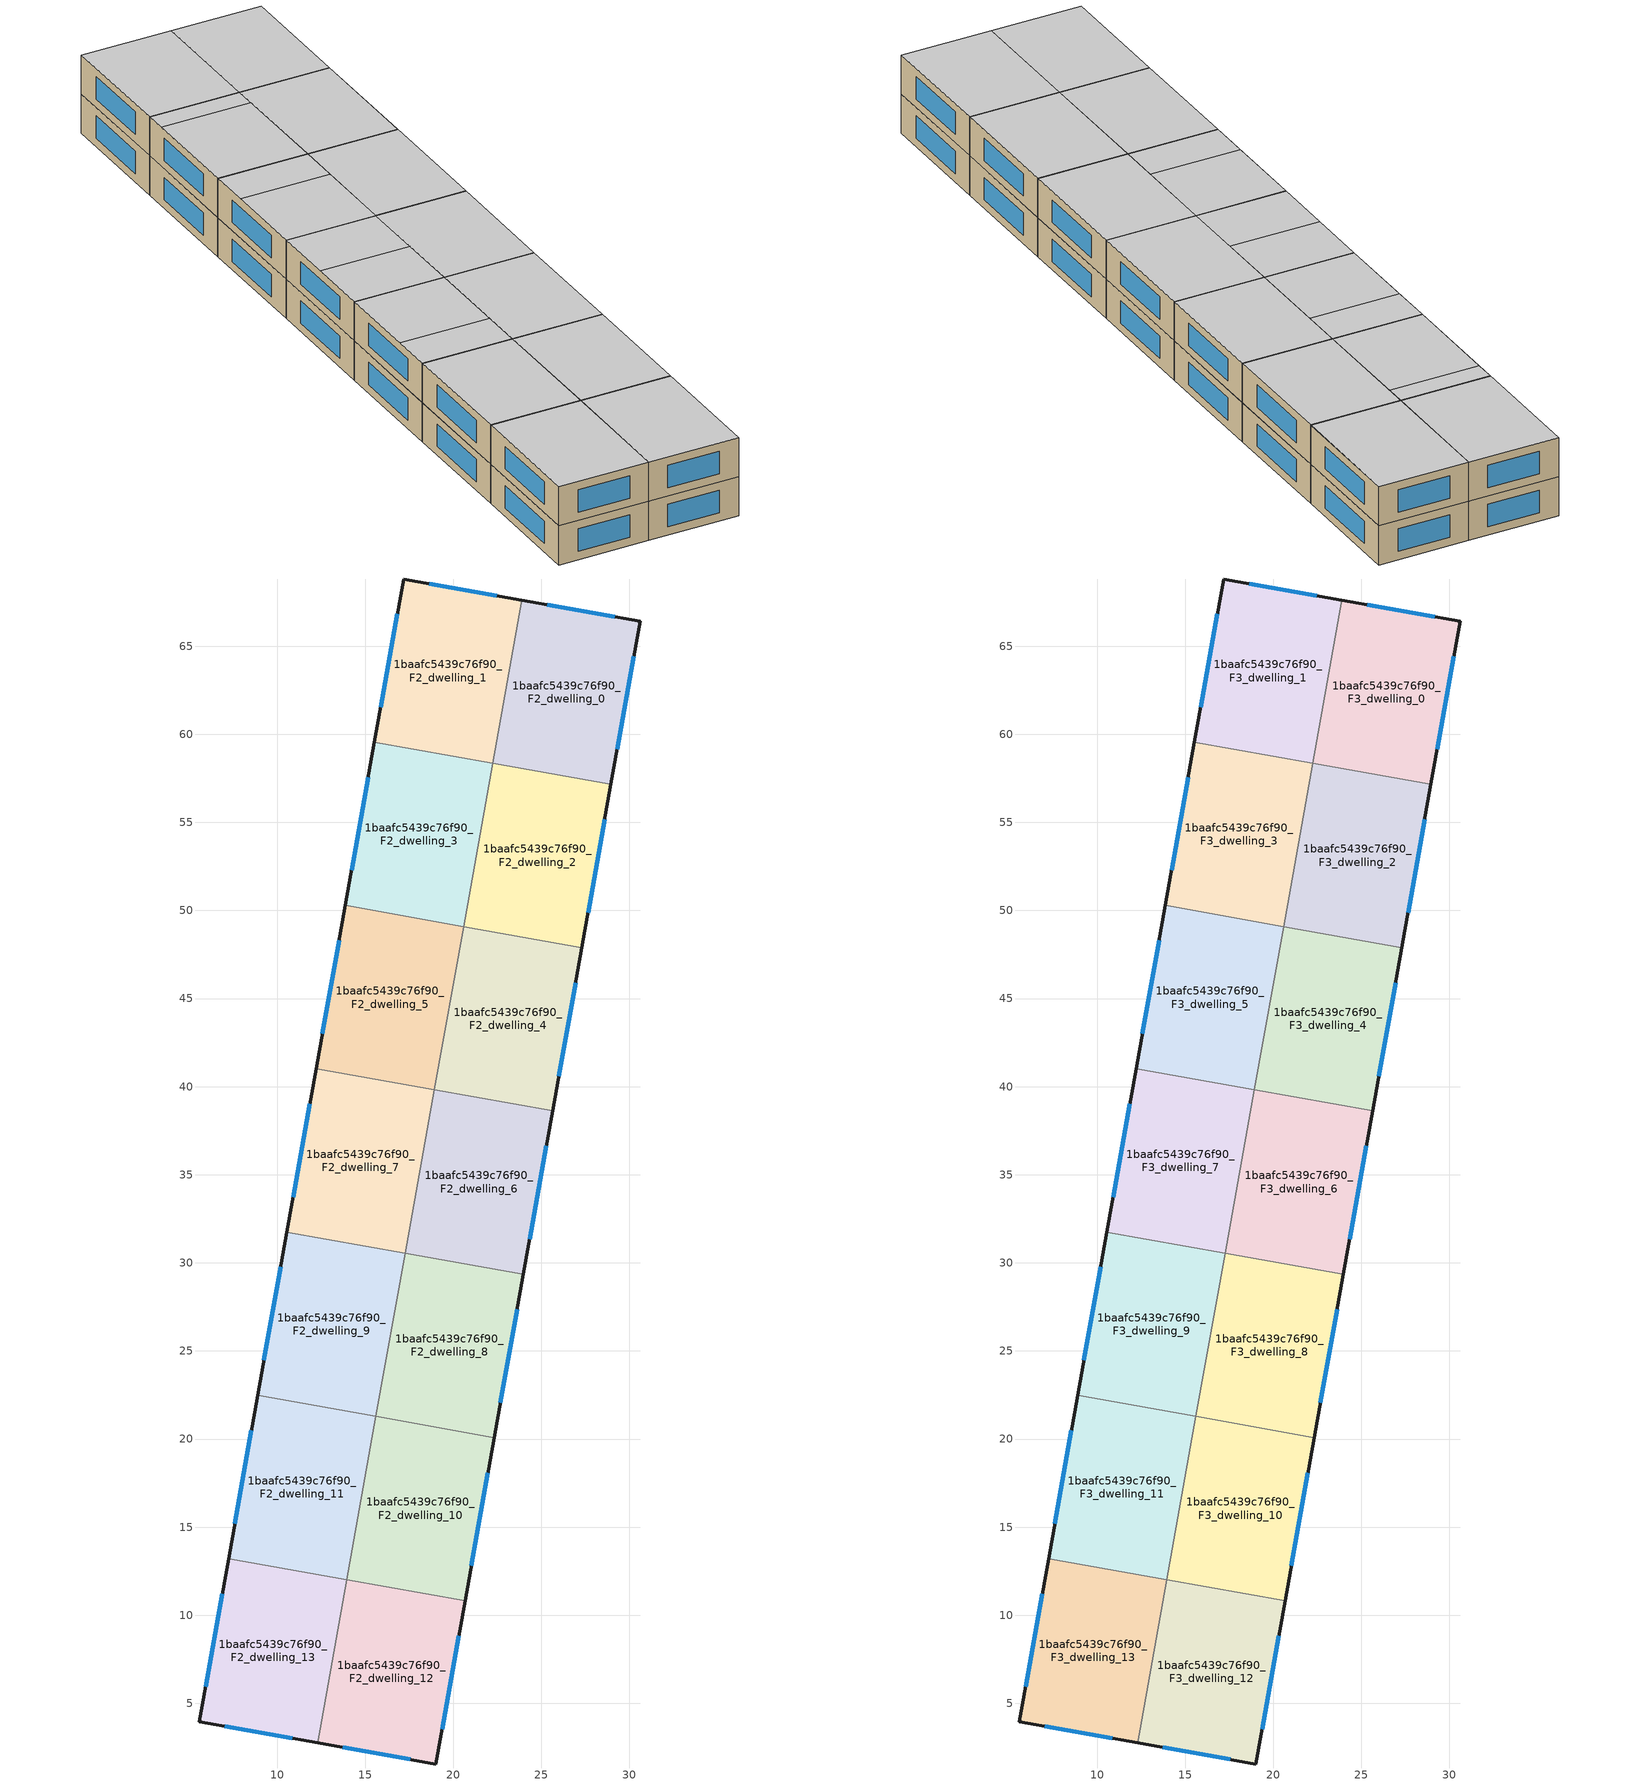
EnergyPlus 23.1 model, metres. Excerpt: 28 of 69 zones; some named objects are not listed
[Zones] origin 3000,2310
1baafc5439c76f90_F2_dwelling_0
 floor to 1baafc5439c76f90_F1_dwelling_0 (EU_floor_Construction): 30.61,66.43 28.95,57.15 22.24,58.35 23.9,67.62 z6
 wall outside (EU_wall_Construction): 28.95,57.15 30.61,66.43 23.9,67.62 z6:9
 wall to 1baafc5439c76f90_F2_dwelling_1 (EU_wall_Construction): 23.9,67.62 22.24,58.35 z6:9
 wall to 1baafc5439c76f90_F2_dwelling_2 (EU_wall_Construction): 22.24,58.35 28.95,57.15 z6:9
 window (EU_Window_Construction): 29.17,66.68 25.34,67.36 / 29.31,59.14 30.25,64.44 z6.64:8.36
1baafc5439c76f90_F2_dwelling_1
 floor to 1baafc5439c76f90_F1_dwelling_1 (EU_floor_Construction): 23.9,67.62 22.24,58.35 15.53,59.55 17.19,68.81 z6
 wall outside (EU_wall_Construction): 23.9,67.62 17.19,68.81 15.53,59.55 z6:9
 wall to 1baafc5439c76f90_F2_dwelling_3 (EU_wall_Construction): 15.53,59.55 22.24,58.35 z6:9
 window (EU_Window_Construction): 22.46,67.87 18.62,68.56 / 16.83,66.83 15.88,61.54 z6.64:8.36
1baafc5439c76f90_F2_dwelling_10
 floor to 1baafc5439c76f90_F1_dwelling_10 (EU_floor_Construction): 22.32,20.09 20.67,10.82 13.96,12.02 15.61,21.29 z6
 wall outside (EU_wall_Construction): 20.67,10.82 22.32,20.09 z6:9
 wall to 1baafc5439c76f90_F2_dwelling_11 (EU_wall_Construction): 15.61,21.29 13.96,12.02 z6:9
 wall to 1baafc5439c76f90_F2_dwelling_8 (EU_wall_Construction): 22.32,20.09 15.61,21.29 z6:9
 wall to 1baafc5439c76f90_F2_dwelling_12 (EU_wall_Construction): 13.96,12.02 20.67,10.82 z6:9
 window (EU_Window_Construction): 21.02,12.8 21.97,18.1 z6.64:8.36
1baafc5439c76f90_F2_dwelling_11
 floor to 1baafc5439c76f90_F1_dwelling_11 (EU_floor_Construction): 15.61,21.29 13.96,12.02 7.25,13.22 8.9,22.49 z6
 wall outside (EU_wall_Construction): 8.9,22.49 7.25,13.22 z6:9
 wall to 1baafc5439c76f90_F2_dwelling_9 (EU_wall_Construction): 15.61,21.29 8.9,22.49 z6:9
 wall to 1baafc5439c76f90_F2_dwelling_13 (EU_wall_Construction): 7.25,13.22 13.95,12.02 z6:9
 window (EU_Window_Construction): 8.55,20.5 7.6,15.2 z6.64:8.36
1baafc5439c76f90_F2_dwelling_12
 floor to 1baafc5439c76f90_F1_dwelling_12 (EU_floor_Construction): 20.67,10.82 19.01,1.56 12.3,2.75 13.95,12.02 z6
 wall outside (EU_wall_Construction): 12.3,2.75 19.01,1.56 20.67,10.82 z6:9
 wall to 1baafc5439c76f90_F2_dwelling_13 (EU_wall_Construction): 13.95,12.02 12.3,2.75 z6:9
 window (EU_Window_Construction): 13.73,2.5 17.57,1.82 / 19.36,3.54 20.31,8.84 z6.64:8.36
1baafc5439c76f90_F2_dwelling_13
 floor to 1baafc5439c76f90_F1_dwelling_13 (EU_floor_Construction): 13.95,12.02 12.3,2.75 5.59,3.95 7.25,13.22 z6
 wall outside (EU_wall_Construction): 7.25,13.22 5.59,3.95 12.3,2.75 z6:9
 window (EU_Window_Construction): 7.02,3.69 10.86,3.01 / 6.89,11.23 5.94,5.93 z6.64:8.36
1baafc5439c76f90_F2_dwelling_2
 floor to 1baafc5439c76f90_F1_dwelling_2 (EU_floor_Construction): 28.95,57.15 27.29,47.89 20.58,49.09 22.24,58.35 z6
 wall outside (EU_wall_Construction): 27.29,47.89 28.95,57.15 z6:9
 wall to 1baafc5439c76f90_F2_dwelling_4 (EU_wall_Construction): 20.58,49.09 27.29,47.89 z6:9
 wall to 1baafc5439c76f90_F2_dwelling_3 (EU_wall_Construction): 22.24,58.35 20.58,49.09 z6:9
 window (EU_Window_Construction): 27.65,49.87 28.6,55.17 z6.64:8.36
1baafc5439c76f90_F2_dwelling_3
 floor to 1baafc5439c76f90_F1_dwelling_3 (EU_floor_Construction): 22.24,58.35 20.58,49.09 13.87,50.29 15.53,59.55 z6
 wall outside (EU_wall_Construction): 15.53,59.55 13.87,50.29 z6:9
 wall to 1baafc5439c76f90_F2_dwelling_5 (EU_wall_Construction): 13.87,50.29 20.58,49.09 z6:9
 window (EU_Window_Construction): 15.18,57.57 14.23,52.27 z6.64:8.36
1baafc5439c76f90_F2_dwelling_4
 floor to 1baafc5439c76f90_F1_dwelling_4 (EU_floor_Construction): 27.29,47.89 25.64,38.62 18.93,39.82 20.58,49.09 z6
 wall outside (EU_wall_Construction): 25.64,38.62 27.29,47.89 z6:9
 wall to 1baafc5439c76f90_F2_dwelling_6 (EU_wall_Construction): 18.93,39.82 25.64,38.62 z6:9
 wall to 1baafc5439c76f90_F2_dwelling_5 (EU_wall_Construction): 20.58,49.09 18.93,39.82 z6:9
 window (EU_Window_Construction): 25.99,40.6 26.94,45.9 z6.64:8.36
1baafc5439c76f90_F2_dwelling_5
 floor to 1baafc5439c76f90_F1_dwelling_5 (EU_floor_Construction): 20.58,49.09 18.93,39.82 12.22,41.02 13.87,50.29 z6
 wall outside (EU_wall_Construction): 13.87,50.29 12.22,41.02 z6:9
 wall to 1baafc5439c76f90_F2_dwelling_7 (EU_wall_Construction): 12.22,41.02 18.93,39.82 z6:9
 window (EU_Window_Construction): 13.52,48.3 12.57,43 z6.64:8.36
1baafc5439c76f90_F2_dwelling_6
 floor to 1baafc5439c76f90_F1_dwelling_6 (EU_floor_Construction): 25.64,38.62 23.98,29.35 17.27,30.55 18.93,39.82 z6
 wall outside (EU_wall_Construction): 23.98,29.35 25.64,38.62 z6:9
 wall to 1baafc5439c76f90_F2_dwelling_8 (EU_wall_Construction): 17.27,30.55 23.98,29.35 z6:9
 wall to 1baafc5439c76f90_F2_dwelling_7 (EU_wall_Construction): 18.93,39.82 17.27,30.55 z6:9
 window (EU_Window_Construction): 24.33,31.34 25.28,36.64 z6.64:8.36
1baafc5439c76f90_F2_dwelling_7
 floor to 1baafc5439c76f90_F1_dwelling_7 (EU_floor_Construction): 18.93,39.82 17.27,30.55 10.56,31.75 12.22,41.02 z6
 wall outside (EU_wall_Construction): 12.22,41.02 10.56,31.75 z6:9
 wall to 1baafc5439c76f90_F2_dwelling_9 (EU_wall_Construction): 10.56,31.75 17.27,30.55 z6:9
 window (EU_Window_Construction): 11.86,39.03 10.91,33.74 z6.64:8.36
1baafc5439c76f90_F2_dwelling_8
 floor to 1baafc5439c76f90_F1_dwelling_8 (EU_floor_Construction): 23.98,29.35 22.32,20.09 15.61,21.29 17.27,30.55 z6
 wall outside (EU_wall_Construction): 22.32,20.09 23.98,29.35 z6:9
 wall to 1baafc5439c76f90_F2_dwelling_9 (EU_wall_Construction): 17.27,30.55 15.61,21.29 z6:9
 window (EU_Window_Construction): 22.68,22.07 23.62,27.37 z6.64:8.36
1baafc5439c76f90_F2_dwelling_9
 floor to 1baafc5439c76f90_F1_dwelling_9 (EU_floor_Construction): 17.27,30.55 15.61,21.29 8.9,22.49 10.56,31.75 z6
 wall outside (EU_wall_Construction): 10.56,31.75 8.9,22.49 z6:9
 window (EU_Window_Construction): 10.21,29.77 9.26,24.47 z6.64:8.36
1baafc5439c76f90_F3_dwelling_0
 floor to 1baafc5439c76f90_F2_dwelling_0 (EU_floor_Construction): 30.61,66.43 28.95,57.15 22.24,58.35 23.9,67.62 z9
 wall outside (EU_wall_Construction): 28.95,57.15 30.61,66.43 23.9,67.62 z9:12
 wall to 1baafc5439c76f90_F3_dwelling_1 (EU_wall_Construction): 23.9,67.62 22.24,58.35 z9:12
 wall to 1baafc5439c76f90_F3_dwelling_2 (EU_wall_Construction): 22.24,58.35 28.95,57.15 z9:12
 window (EU_Window_Construction): 29.17,66.68 25.34,67.36 / 29.31,59.14 30.25,64.44 z9.64:11.36
 ceiling to 1baafc5439c76f90_F4_dwelling_6 (EU_floor_Construction): 28.95,57.16 30.61,66.43 23.9,67.62 22.24,58.36 z12
1baafc5439c76f90_F3_dwelling_1
 floor to 1baafc5439c76f90_F2_dwelling_1 (EU_floor_Construction): 23.9,67.62 22.24,58.35 15.53,59.55 17.19,68.81 z9
 wall outside (EU_wall_Construction): 23.9,67.62 17.19,68.81 15.53,59.55 z9:12
 wall to 1baafc5439c76f90_F3_dwelling_3 (EU_wall_Construction): 15.53,59.55 22.24,58.35 z9:12
 window (EU_Window_Construction): 22.46,67.87 18.62,68.56 / 16.83,66.83 15.88,61.54 z9.64:11.36
 ceiling to 1baafc5439c76f90_F4_dwelling_0 (EU_floor_Construction): 22.24,58.35 23.9,67.62 17.19,68.81 15.53,59.55 z12
1baafc5439c76f90_F3_dwelling_10
 floor to 1baafc5439c76f90_F2_dwelling_10 (EU_floor_Construction): 22.32,20.09 20.67,10.82 13.96,12.02 15.61,21.29 z9
 wall outside (EU_wall_Construction): 20.67,10.82 22.32,20.09 z9:12
 wall to 1baafc5439c76f90_F3_dwelling_11 (EU_wall_Construction): 15.61,21.29 13.96,12.02 z9:12
 wall to 1baafc5439c76f90_F3_dwelling_8 (EU_wall_Construction): 22.32,20.09 15.61,21.29 z9:12
 wall to 1baafc5439c76f90_F3_dwelling_12 (EU_wall_Construction): 13.96,12.02 20.67,10.82 z9:12
 window (EU_Window_Construction): 21.02,12.8 21.97,18.1 z9.64:11.36
 ceiling adiabatic (EU_roof_Construction): 20.67,10.82 22.32,20.09 15.61,21.29 13.96,12.02 z12
1baafc5439c76f90_F3_dwelling_11
 floor to 1baafc5439c76f90_F2_dwelling_11 (EU_floor_Construction): 15.61,21.29 13.96,12.02 7.25,13.22 8.9,22.49 z9
 wall outside (EU_wall_Construction): 8.9,22.49 7.25,13.22 z9:12
 wall to 1baafc5439c76f90_F3_dwelling_9 (EU_wall_Construction): 15.61,21.29 8.9,22.49 z9:12
 wall to 1baafc5439c76f90_F3_dwelling_13 (EU_wall_Construction): 7.25,13.22 13.95,12.02 z9:12
 window (EU_Window_Construction): 8.55,20.5 7.6,15.2 z9.64:11.36
 ceiling adiabatic (EU_roof_Construction): 13.96,12.02 15.61,21.29 8.9,22.49 7.25,13.22 z12
1baafc5439c76f90_F3_dwelling_12
 floor to 1baafc5439c76f90_F2_dwelling_12 (EU_floor_Construction): 20.67,10.82 19.01,1.56 12.3,2.75 13.95,12.02 z9
 wall outside (EU_wall_Construction): 12.3,2.75 19.01,1.56 20.67,10.82 z9:12
 wall to 1baafc5439c76f90_F3_dwelling_13 (EU_wall_Construction): 13.95,12.02 12.3,2.75 z9:12
 window (EU_Window_Construction): 13.73,2.5 17.57,1.82 / 19.36,3.54 20.31,8.84 z9.64:11.36
 ceiling to 1baafc5439c76f90_F4_dwelling_12 (EU_floor_Construction): 19.01,1.56 20.67,10.82 13.96,12.02 12.3,2.75 z12
1baafc5439c76f90_F3_dwelling_13
 floor to 1baafc5439c76f90_F2_dwelling_13 (EU_floor_Construction): 13.95,12.02 12.3,2.75 5.59,3.95 7.25,13.22 z9
 wall outside (EU_wall_Construction): 7.25,13.22 5.59,3.95 12.3,2.75 z9:12
 window (EU_Window_Construction): 7.02,3.69 10.86,3.01 / 6.89,11.23 5.94,5.93 z9.64:11.36
 ceiling adiabatic (EU_roof_Construction): 12.3,2.75 13.95,12.02 7.25,13.22 5.59,3.95 z12
1baafc5439c76f90_F3_dwelling_2
 floor to 1baafc5439c76f90_F2_dwelling_2 (EU_floor_Construction): 28.95,57.15 27.29,47.89 20.58,49.09 22.24,58.35 z9
 wall outside (EU_wall_Construction): 27.29,47.89 28.95,57.15 z9:12
 wall to 1baafc5439c76f90_F3_dwelling_4 (EU_wall_Construction): 20.58,49.09 27.29,47.89 z9:12
 wall to 1baafc5439c76f90_F3_dwelling_3 (EU_wall_Construction): 22.24,58.35 20.58,49.09 z9:12
 window (EU_Window_Construction): 27.65,49.87 28.6,55.17 z9.64:11.36
 ceiling to 1baafc5439c76f90_F4_dwelling_7 (EU_floor_Construction): 27.29,47.89 28.95,57.15 22.24,58.35 20.58,49.09 z12
1baafc5439c76f90_F3_dwelling_3
 floor to 1baafc5439c76f90_F2_dwelling_3 (EU_floor_Construction): 22.24,58.35 20.58,49.09 13.87,50.29 15.53,59.55 z9
 wall outside (EU_wall_Construction): 15.53,59.55 13.87,50.29 z9:12
 wall to 1baafc5439c76f90_F3_dwelling_5 (EU_wall_Construction): 13.87,50.29 20.58,49.09 z9:12
 window (EU_Window_Construction): 15.18,57.57 14.23,52.27 z9.64:11.36
 ceiling to 1baafc5439c76f90_F4_dwelling_1 (EU_floor_Construction): 20.58,49.09 21.96,56.8 15.25,58 13.87,50.29 z12
 ceiling to 1baafc5439c76f90_F4_dwelling_0 (EU_floor_Construction): 21.96,56.8 22.24,58.35 15.53,59.55 15.25,58 z12
1baafc5439c76f90_F3_dwelling_4
 floor to 1baafc5439c76f90_F2_dwelling_4 (EU_floor_Construction): 27.29,47.89 25.64,38.62 18.93,39.82 20.58,49.09 z9
 wall outside (EU_wall_Construction): 25.64,38.62 27.29,47.89 z9:12
 wall to 1baafc5439c76f90_F3_dwelling_6 (EU_wall_Construction): 18.93,39.82 25.64,38.62 z9:12
 wall to 1baafc5439c76f90_F3_dwelling_5 (EU_wall_Construction): 20.58,49.09 18.93,39.82 z9:12
 window (EU_Window_Construction): 25.99,40.6 26.94,45.9 z9.64:11.36
 ceiling adiabatic (EU_roof_Construction): 25.64,38.62 27.29,47.89 20.58,49.09 18.93,39.82 z12
1baafc5439c76f90_F3_dwelling_5
 floor to 1baafc5439c76f90_F2_dwelling_5 (EU_floor_Construction): 20.58,49.09 18.93,39.82 12.22,41.02 13.87,50.29 z9
 wall outside (EU_wall_Construction): 13.87,50.29 12.22,41.02 z9:12
 wall to 1baafc5439c76f90_F3_dwelling_7 (EU_wall_Construction): 12.22,41.02 18.93,39.82 z9:12
 window (EU_Window_Construction): 13.52,48.3 12.57,43 z9.64:11.36
 ceiling to 1baafc5439c76f90_F4_dwelling_2 (EU_floor_Construction): 18.93,39.82 20.03,45.99 13.32,47.19 12.22,41.02 z12
 ceiling to 1baafc5439c76f90_F4_dwelling_1 (EU_floor_Construction): 20.03,45.99 20.58,49.09 13.87,50.29 13.32,47.19 z12
1baafc5439c76f90_F3_dwelling_6
 floor to 1baafc5439c76f90_F2_dwelling_6 (EU_floor_Construction): 25.64,38.62 23.98,29.35 17.27,30.55 18.93,39.82 z9
 wall outside (EU_wall_Construction): 23.98,29.35 25.64,38.62 z9:12
 wall to 1baafc5439c76f90_F3_dwelling_8 (EU_wall_Construction): 17.27,30.55 23.98,29.35 z9:12
 wall to 1baafc5439c76f90_F3_dwelling_7 (EU_wall_Construction): 18.93,39.82 17.27,30.55 z9:12
 window (EU_Window_Construction): 24.33,31.34 25.28,36.64 z9.64:11.36
 ceiling adiabatic (EU_roof_Construction): 23.98,29.36 25.64,38.62 18.93,39.82 17.27,30.56 z12
1baafc5439c76f90_F3_dwelling_7
 floor to 1baafc5439c76f90_F2_dwelling_7 (EU_floor_Construction): 18.93,39.82 17.27,30.55 10.56,31.75 12.22,41.02 z9
 wall outside (EU_wall_Construction): 12.22,41.02 10.56,31.75 z9:12
 wall to 1baafc5439c76f90_F3_dwelling_9 (EU_wall_Construction): 10.56,31.75 17.27,30.55 z9:12
 window (EU_Window_Construction): 11.86,39.03 10.91,33.74 z9.64:11.36
 ceiling to 1baafc5439c76f90_F4_dwelling_2 (EU_floor_Construction): 18.1,35.18 18.93,39.82 12.22,41.02 11.39,36.38 z12
 ceiling to 1baafc5439c76f90_F4_dwelling_3 (EU_floor_Construction): 17.27,30.55 18.1,35.18 11.39,36.38 10.56,31.75 z12
1baafc5439c76f90_F3_dwelling_8
 floor to 1baafc5439c76f90_F2_dwelling_8 (EU_floor_Construction): 23.98,29.35 22.32,20.09 15.61,21.29 17.27,30.55 z9
 wall outside (EU_wall_Construction): 22.32,20.09 23.98,29.35 z9:12
 wall to 1baafc5439c76f90_F3_dwelling_9 (EU_wall_Construction): 17.27,30.55 15.61,21.29 z9:12
 window (EU_Window_Construction): 22.68,22.07 23.62,27.37 z9.64:11.36
 ceiling adiabatic (EU_roof_Construction): 22.32,20.09 23.98,29.35 17.27,30.55 15.61,21.29 z12
1baafc5439c76f90_F3_dwelling_9
 floor to 1baafc5439c76f90_F2_dwelling_9 (EU_floor_Construction): 17.27,30.55 15.61,21.29 8.9,22.49 10.56,31.75 z9
 wall outside (EU_wall_Construction): 10.56,31.75 8.9,22.49 z9:12
 window (EU_Window_Construction): 10.21,29.77 9.26,24.47 z9.64:11.36
 ceiling to 1baafc5439c76f90_F4_dwelling_3 (EU_floor_Construction): 16.16,24.37 17.27,30.55 10.56,31.75 9.46,25.57 z12
 ceiling to 1baafc5439c76f90_F4_dwelling_4 (EU_floor_Construction): 15.61,21.29 16.16,24.37 9.46,25.57 8.9,22.49 z12
[Building]
EU S2 Campaign: North Axis=0; Terrain=City; Solar Distribution=FullExterior
[Site:Location]
Yerevan-Zvartnots.Intl.AP: Latitude=40.15; Longitude=44.383; Time Zone=4; Elevation=854
[SizingPeriod:WeatherFileDays]
AnnualSizingPeriod: Begin Month=1; Begin Day of Month=1; End Month=12; End Day of Month=31; Day of Week for Start Day=Monday; Use Weather File Daylight Saving Period=No; Use Weather File Rain and Snow Indicators=No
[MATERIAL]
EU_InternalMass_Material: Roughness=MediumRough; Thickness=0.1; Conductivity=1; Density=1800; Specific Heat=900; Thermal Absorptance=0.9; Solar Absorptance=0.7; Visible Absorptance=0.7
[MATERIAL:NOMASS] Roughness=MediumRough; Thermal Absorptance=0.9; Solar Absorptance=0.7; Visible Absorptance=0.7
Name | Thermal Resistance
EU_wall_NoMass | 1.05043
EU_roof_NoMass | 1.45357
EU_floor_NoMass | 0.478065
[WINDOWMATERIAL:SIMPLEGLAZINGSYSTEM]
EU_Window_SimpleGlazing: UFactor=2.5566; Solar Heat Gain Coefficient=0.75; Visible Transmittance=0.75
[CONSTRUCTION]
EU_wall_Construction: EU_wall_NoMass
EU_roof_Construction: EU_roof_NoMass
EU_floor_Construction: EU_floor_NoMass
EU_Window_Construction: EU_Window_SimpleGlazing
EU_InternalMass_Construction: EU_InternalMass_Material
[ZONE] Type=1; Multiplier=1; Ceiling Height=autocalculate; Floor Area=autocalculate; Part of Total Floor Area=Yes
Name | Volume
1baafc5439c76f90_F2_dwelling_0; 1baafc5439c76f90_F3_dwelling_0; 1baafc5439c76f90_F2_dwelling_11; 1baafc5439c76f90_F3_dwelling_11; 1baafc5439c76f90_F2_dwelling_5; 1baafc5439c76f90_F3_dwelling_5; 1baafc5439c76f90_F2_dwelling_7; 1baafc5439c76f90_F3_dwelling_7 | 192.469
1baafc5439c76f90_F2_dwelling_1; 1baafc5439c76f90_F3_dwelling_1; 1baafc5439c76f90_F2_dwelling_2; 1baafc5439c76f90_F3_dwelling_2; 1baafc5439c76f90_F2_dwelling_8; 1baafc5439c76f90_F3_dwelling_8 | 192.498
1baafc5439c76f90_F2_dwelling_10; 1baafc5439c76f90_F3_dwelling_10 | 192.509
1baafc5439c76f90_F2_dwelling_12; 1baafc5439c76f90_F3_dwelling_12; 1baafc5439c76f90_F2_dwelling_4; 1baafc5439c76f90_F3_dwelling_4; 1baafc5439c76f90_F2_dwelling_6; 1baafc5439c76f90_F3_dwelling_6 | 192.497
1baafc5439c76f90_F2_dwelling_13; 1baafc5439c76f90_F3_dwelling_13; 1baafc5439c76f90_F2_dwelling_9; 1baafc5439c76f90_F3_dwelling_9 | 192.47
1baafc5439c76f90_F2_dwelling_3; 1baafc5439c76f90_F3_dwelling_3 | 192.482
[INTERNALMASS] Construction=EU_InternalMass_Construction
Name | Zone or ZoneList | Surface Area
1baafc5439c76f90_F2_dwelling_0_EU_InternalMass | 1baafc5439c76f90_F2_dwelling_0 | 64.155
1baafc5439c76f90_F2_dwelling_1_EU_InternalMass | 1baafc5439c76f90_F2_dwelling_1 | 64.1641
1baafc5439c76f90_F2_dwelling_2_EU_InternalMass | 1baafc5439c76f90_F2_dwelling_2 | 64.1639
1baafc5439c76f90_F2_dwelling_3_EU_InternalMass | 1baafc5439c76f90_F2_dwelling_3 | 64.1601
1baafc5439c76f90_F2_dwelling_4_EU_InternalMass | 1baafc5439c76f90_F2_dwelling_4 | 64.1681
1baafc5439c76f90_F2_dwelling_5_EU_InternalMass | 1baafc5439c76f90_F2_dwelling_5 | 64.1588
1baafc5439c76f90_F2_dwelling_6_EU_InternalMass | 1baafc5439c76f90_F2_dwelling_6 | 64.1677
1baafc5439c76f90_F2_dwelling_7_EU_InternalMass | 1baafc5439c76f90_F2_dwelling_7 | 64.1593
1baafc5439c76f90_F2_dwelling_8_EU_InternalMass | 1baafc5439c76f90_F2_dwelling_8 | 64.1681
1baafc5439c76f90_F2_dwelling_9_EU_InternalMass | 1baafc5439c76f90_F2_dwelling_9 | 64.1588
1baafc5439c76f90_F2_dwelling_10_EU_InternalMass | 1baafc5439c76f90_F2_dwelling_10 | 64.1694
1baafc5439c76f90_F2_dwelling_11_EU_InternalMass | 1baafc5439c76f90_F2_dwelling_11 | 64.1546
1baafc5439c76f90_F2_dwelling_12_EU_InternalMass | 1baafc5439c76f90_F2_dwelling_12 | 64.1641
1baafc5439c76f90_F2_dwelling_13_EU_InternalMass | 1baafc5439c76f90_F2_dwelling_13 | 64.155
1baafc5439c76f90_F3_dwelling_0_EU_InternalMass | 1baafc5439c76f90_F3_dwelling_0 | 64.155
1baafc5439c76f90_F3_dwelling_1_EU_InternalMass | 1baafc5439c76f90_F3_dwelling_1 | 64.1641
1baafc5439c76f90_F3_dwelling_2_EU_InternalMass | 1baafc5439c76f90_F3_dwelling_2 | 64.1639
1baafc5439c76f90_F3_dwelling_3_EU_InternalMass | 1baafc5439c76f90_F3_dwelling_3 | 64.1601
1baafc5439c76f90_F3_dwelling_4_EU_InternalMass | 1baafc5439c76f90_F3_dwelling_4 | 64.1681
1baafc5439c76f90_F3_dwelling_5_EU_InternalMass | 1baafc5439c76f90_F3_dwelling_5 | 64.1588
1baafc5439c76f90_F3_dwelling_6_EU_InternalMass | 1baafc5439c76f90_F3_dwelling_6 | 64.1677
1baafc5439c76f90_F3_dwelling_7_EU_InternalMass | 1baafc5439c76f90_F3_dwelling_7 | 64.1593
1baafc5439c76f90_F3_dwelling_8_EU_InternalMass | 1baafc5439c76f90_F3_dwelling_8 | 64.1681
1baafc5439c76f90_F3_dwelling_9_EU_InternalMass | 1baafc5439c76f90_F3_dwelling_9 | 64.1588
1baafc5439c76f90_F3_dwelling_10_EU_InternalMass | 1baafc5439c76f90_F3_dwelling_10 | 64.1694
1baafc5439c76f90_F3_dwelling_11_EU_InternalMass | 1baafc5439c76f90_F3_dwelling_11 | 64.1546
1baafc5439c76f90_F3_dwelling_12_EU_InternalMass | 1baafc5439c76f90_F3_dwelling_12 | 64.1641
1baafc5439c76f90_F3_dwelling_13_EU_InternalMass | 1baafc5439c76f90_F3_dwelling_13 | 64.155
[OTHEREQUIPMENT] Fuel Type=Electricity; Design Level Calculation Method=Watts/Area; Power per Zone Floor Area=1; Fraction Latent=0; Fraction Radiant=0; Fraction Lost=0; Carbon Dioxide Generation Rate=0; EndUse Subcategory=EU_Step8_InternalGains
Name | Zone or ZoneList or Space or SpaceList | Schedule
EU_Step8_InternalGain_1baafc5439c76f90_F2_dwelling_0_f000 | 1baafc5439c76f90_F2_dwelling_0 | EU_Step8_GainSchedule_1baafc5439c76f90_F2_dwelling_0_f000
EU_Step8_InternalGain_1baafc5439c76f90_F2_dwelling_1_f000 | 1baafc5439c76f90_F2_dwelling_1 | EU_Step8_GainSchedule_1baafc5439c76f90_F2_dwelling_1_f000
EU_Step8_InternalGain_1baafc5439c76f90_F2_dwelling_2_f000 | 1baafc5439c76f90_F2_dwelling_2 | EU_Step8_GainSchedule_1baafc5439c76f90_F2_dwelling_2_f000
EU_Step8_InternalGain_1baafc5439c76f90_F2_dwelling_3_f000 | 1baafc5439c76f90_F2_dwelling_3 | EU_Step8_GainSchedule_1baafc5439c76f90_F2_dwelling_3_f000
EU_Step8_InternalGain_1baafc5439c76f90_F2_dwelling_4_f000 | 1baafc5439c76f90_F2_dwelling_4 | EU_Step8_GainSchedule_1baafc5439c76f90_F2_dwelling_4_f000
EU_Step8_InternalGain_1baafc5439c76f90_F2_dwelling_5_f000 | 1baafc5439c76f90_F2_dwelling_5 | EU_Step8_GainSchedule_1baafc5439c76f90_F2_dwelling_5_f000
EU_Step8_InternalGain_1baafc5439c76f90_F2_dwelling_6_f000 | 1baafc5439c76f90_F2_dwelling_6 | EU_Step8_GainSchedule_1baafc5439c76f90_F2_dwelling_6_f000
EU_Step8_InternalGain_1baafc5439c76f90_F2_dwelling_7_f000 | 1baafc5439c76f90_F2_dwelling_7 | EU_Step8_GainSchedule_1baafc5439c76f90_F2_dwelling_7_f000
EU_Step8_InternalGain_1baafc5439c76f90_F2_dwelling_8_f000 | 1baafc5439c76f90_F2_dwelling_8 | EU_Step8_GainSchedule_1baafc5439c76f90_F2_dwelling_8_f000
EU_Step8_InternalGain_1baafc5439c76f90_F2_dwelling_9_f000 | 1baafc5439c76f90_F2_dwelling_9 | EU_Step8_GainSchedule_1baafc5439c76f90_F2_dwelling_9_f000
EU_Step8_InternalGain_1baafc5439c76f90_F2_dwelling_10_f000 | 1baafc5439c76f90_F2_dwelling_10 | EU_Step8_GainSchedule_1baafc5439c76f90_F2_dwelling_10_f000
EU_Step8_InternalGain_1baafc5439c76f90_F2_dwelling_11_f000 | 1baafc5439c76f90_F2_dwelling_11 | EU_Step8_GainSchedule_1baafc5439c76f90_F2_dwelling_11_f000
EU_Step8_InternalGain_1baafc5439c76f90_F2_dwelling_12_f000 | 1baafc5439c76f90_F2_dwelling_12 | EU_Step8_GainSchedule_1baafc5439c76f90_F2_dwelling_12_f000
EU_Step8_InternalGain_1baafc5439c76f90_F2_dwelling_13_f000 | 1baafc5439c76f90_F2_dwelling_13 | EU_Step8_GainSchedule_1baafc5439c76f90_F2_dwelling_13_f000
EU_Step8_InternalGain_1baafc5439c76f90_F3_dwelling_0_f000 | 1baafc5439c76f90_F3_dwelling_0 | EU_Step8_GainSchedule_1baafc5439c76f90_F3_dwelling_0_f000
EU_Step8_InternalGain_1baafc5439c76f90_F3_dwelling_1_f000 | 1baafc5439c76f90_F3_dwelling_1 | EU_Step8_GainSchedule_1baafc5439c76f90_F3_dwelling_1_f000
EU_Step8_InternalGain_1baafc5439c76f90_F3_dwelling_2_f000 | 1baafc5439c76f90_F3_dwelling_2 | EU_Step8_GainSchedule_1baafc5439c76f90_F3_dwelling_2_f000
EU_Step8_InternalGain_1baafc5439c76f90_F3_dwelling_3_f000 | 1baafc5439c76f90_F3_dwelling_3 | EU_Step8_GainSchedule_1baafc5439c76f90_F3_dwelling_3_f000
EU_Step8_InternalGain_1baafc5439c76f90_F3_dwelling_4_f000 | 1baafc5439c76f90_F3_dwelling_4 | EU_Step8_GainSchedule_1baafc5439c76f90_F3_dwelling_4_f000
EU_Step8_InternalGain_1baafc5439c76f90_F3_dwelling_5_f000 | 1baafc5439c76f90_F3_dwelling_5 | EU_Step8_GainSchedule_1baafc5439c76f90_F3_dwelling_5_f000
EU_Step8_InternalGain_1baafc5439c76f90_F3_dwelling_6_f000 | 1baafc5439c76f90_F3_dwelling_6 | EU_Step8_GainSchedule_1baafc5439c76f90_F3_dwelling_6_f000
EU_Step8_InternalGain_1baafc5439c76f90_F3_dwelling_7_f000 | 1baafc5439c76f90_F3_dwelling_7 | EU_Step8_GainSchedule_1baafc5439c76f90_F3_dwelling_7_f000
EU_Step8_InternalGain_1baafc5439c76f90_F3_dwelling_8_f000 | 1baafc5439c76f90_F3_dwelling_8 | EU_Step8_GainSchedule_1baafc5439c76f90_F3_dwelling_8_f000
EU_Step8_InternalGain_1baafc5439c76f90_F3_dwelling_9_f000 | 1baafc5439c76f90_F3_dwelling_9 | EU_Step8_GainSchedule_1baafc5439c76f90_F3_dwelling_9_f000
EU_Step8_InternalGain_1baafc5439c76f90_F3_dwelling_10_f000 | 1baafc5439c76f90_F3_dwelling_10 | EU_Step8_GainSchedule_1baafc5439c76f90_F3_dwelling_10_f000
EU_Step8_InternalGain_1baafc5439c76f90_F3_dwelling_11_f000 | 1baafc5439c76f90_F3_dwelling_11 | EU_Step8_GainSchedule_1baafc5439c76f90_F3_dwelling_11_f000
EU_Step8_InternalGain_1baafc5439c76f90_F3_dwelling_12_f000 | 1baafc5439c76f90_F3_dwelling_12 | EU_Step8_GainSchedule_1baafc5439c76f90_F3_dwelling_12_f000
EU_Step8_InternalGain_1baafc5439c76f90_F3_dwelling_13_f000 | 1baafc5439c76f90_F3_dwelling_13 | EU_Step8_GainSchedule_1baafc5439c76f90_F3_dwelling_13_f000
[ZONEVENTILATION:DESIGNFLOWRATE] Schedule=EU_AlwaysOn; Design Flow Rate Calculation Method=AirChanges/Hour; Air Changes per Hour=0.557805; Ventilation Type=Natural; Fan Pressure Rise=0; Fan Total Efficiency=1; Constant Term Coefficient=1; Temperature Term Coefficient=0; Velocity Term Coefficient=0; Velocity Squared Term Coefficient=0; Minimum Indoor Temperature=-100; Maximum Indoor Temperature=100; Delta Temperature=-100; Minimum Outdoor Temperature=-100; Maximum Outdoor Temperature=100; Maximum Wind Speed=40
Name | Zone or ZoneList or Space or SpaceList
EU_ConstantAir_1baafc5439c76f90_F2_dwelling_0 | 1baafc5439c76f90_F2_dwelling_0
EU_ConstantAir_1baafc5439c76f90_F2_dwelling_1 | 1baafc5439c76f90_F2_dwelling_1
EU_ConstantAir_1baafc5439c76f90_F2_dwelling_2 | 1baafc5439c76f90_F2_dwelling_2
EU_ConstantAir_1baafc5439c76f90_F2_dwelling_3 | 1baafc5439c76f90_F2_dwelling_3
EU_ConstantAir_1baafc5439c76f90_F2_dwelling_4 | 1baafc5439c76f90_F2_dwelling_4
EU_ConstantAir_1baafc5439c76f90_F2_dwelling_5 | 1baafc5439c76f90_F2_dwelling_5
EU_ConstantAir_1baafc5439c76f90_F2_dwelling_6 | 1baafc5439c76f90_F2_dwelling_6
EU_ConstantAir_1baafc5439c76f90_F2_dwelling_7 | 1baafc5439c76f90_F2_dwelling_7
EU_ConstantAir_1baafc5439c76f90_F2_dwelling_8 | 1baafc5439c76f90_F2_dwelling_8
EU_ConstantAir_1baafc5439c76f90_F2_dwelling_9 | 1baafc5439c76f90_F2_dwelling_9
EU_ConstantAir_1baafc5439c76f90_F2_dwelling_10 | 1baafc5439c76f90_F2_dwelling_10
EU_ConstantAir_1baafc5439c76f90_F2_dwelling_11 | 1baafc5439c76f90_F2_dwelling_11
EU_ConstantAir_1baafc5439c76f90_F2_dwelling_12 | 1baafc5439c76f90_F2_dwelling_12
EU_ConstantAir_1baafc5439c76f90_F2_dwelling_13 | 1baafc5439c76f90_F2_dwelling_13
EU_ConstantAir_1baafc5439c76f90_F3_dwelling_0 | 1baafc5439c76f90_F3_dwelling_0
EU_ConstantAir_1baafc5439c76f90_F3_dwelling_1 | 1baafc5439c76f90_F3_dwelling_1
EU_ConstantAir_1baafc5439c76f90_F3_dwelling_2 | 1baafc5439c76f90_F3_dwelling_2
EU_ConstantAir_1baafc5439c76f90_F3_dwelling_3 | 1baafc5439c76f90_F3_dwelling_3
EU_ConstantAir_1baafc5439c76f90_F3_dwelling_4 | 1baafc5439c76f90_F3_dwelling_4
EU_ConstantAir_1baafc5439c76f90_F3_dwelling_5 | 1baafc5439c76f90_F3_dwelling_5
EU_ConstantAir_1baafc5439c76f90_F3_dwelling_6 | 1baafc5439c76f90_F3_dwelling_6
EU_ConstantAir_1baafc5439c76f90_F3_dwelling_7 | 1baafc5439c76f90_F3_dwelling_7
EU_ConstantAir_1baafc5439c76f90_F3_dwelling_8 | 1baafc5439c76f90_F3_dwelling_8
EU_ConstantAir_1baafc5439c76f90_F3_dwelling_9 | 1baafc5439c76f90_F3_dwelling_9
EU_ConstantAir_1baafc5439c76f90_F3_dwelling_10 | 1baafc5439c76f90_F3_dwelling_10
EU_ConstantAir_1baafc5439c76f90_F3_dwelling_11 | 1baafc5439c76f90_F3_dwelling_11
EU_ConstantAir_1baafc5439c76f90_F3_dwelling_12 | 1baafc5439c76f90_F3_dwelling_12
EU_ConstantAir_1baafc5439c76f90_F3_dwelling_13 | 1baafc5439c76f90_F3_dwelling_13
[HVACTEMPLATE:ZONE:IDEALLOADSAIRSYSTEM] System Availability Schedule=EU_AlwaysOn; Maximum Heating Supply Air Temperature=50; Minimum Cooling Supply Air Temperature=13; Maximum Heating Supply Air Humidity Ratio=0.0156; Minimum Cooling Supply Air Humidity Ratio=0.0077; Heating Limit=NoLimit; Cooling Limit=NoLimit; Heating Availability Schedule=EU_AlwaysOn; Cooling Availability Schedule=EU_CoolingOff; Dehumidification Control Type=ConstantSensibleHeatRatio; Cooling Sensible Heat Ratio=0.7; Dehumidification Setpoint=60; Humidification Control Type=None; Humidification Setpoint=30; Outdoor Air Method=None; Outdoor Air Flow Rate per Person=0.00944; Outdoor Air Flow Rate per Zone Floor Area=0; Outdoor Air Flow Rate per Zone=0; Demand Controlled Ventilation Type=None; Outdoor Air Economizer Type=NoEconomizer; Heat Recovery Type=None; Sensible Heat Recovery Effectiveness=0.7; Latent Heat Recovery Effectiveness=0.65
Name | Template Thermostat
1baafc5439c76f90_F2_dwelling_0 | EU_HeatOnly_1baafc5439c76f90_F2_dwelling_0
1baafc5439c76f90_F2_dwelling_1 | EU_HeatOnly_1baafc5439c76f90_F2_dwelling_1
1baafc5439c76f90_F2_dwelling_2 | EU_HeatOnly_1baafc5439c76f90_F2_dwelling_2
1baafc5439c76f90_F2_dwelling_3 | EU_HeatOnly_1baafc5439c76f90_F2_dwelling_3
1baafc5439c76f90_F2_dwelling_4 | EU_HeatOnly_1baafc5439c76f90_F2_dwelling_4
1baafc5439c76f90_F2_dwelling_5 | EU_HeatOnly_1baafc5439c76f90_F2_dwelling_5
1baafc5439c76f90_F2_dwelling_6 | EU_HeatOnly_1baafc5439c76f90_F2_dwelling_6
1baafc5439c76f90_F2_dwelling_7 | EU_HeatOnly_1baafc5439c76f90_F2_dwelling_7
1baafc5439c76f90_F2_dwelling_8 | EU_HeatOnly_1baafc5439c76f90_F2_dwelling_8
1baafc5439c76f90_F2_dwelling_9 | EU_HeatOnly_1baafc5439c76f90_F2_dwelling_9
1baafc5439c76f90_F2_dwelling_10 | EU_HeatOnly_1baafc5439c76f90_F2_dwelling_10
1baafc5439c76f90_F2_dwelling_11 | EU_HeatOnly_1baafc5439c76f90_F2_dwelling_11
1baafc5439c76f90_F2_dwelling_12 | EU_HeatOnly_1baafc5439c76f90_F2_dwelling_12
1baafc5439c76f90_F2_dwelling_13 | EU_HeatOnly_1baafc5439c76f90_F2_dwelling_13
1baafc5439c76f90_F3_dwelling_0 | EU_HeatOnly_1baafc5439c76f90_F3_dwelling_0
1baafc5439c76f90_F3_dwelling_1 | EU_HeatOnly_1baafc5439c76f90_F3_dwelling_1
1baafc5439c76f90_F3_dwelling_2 | EU_HeatOnly_1baafc5439c76f90_F3_dwelling_2
1baafc5439c76f90_F3_dwelling_3 | EU_HeatOnly_1baafc5439c76f90_F3_dwelling_3
1baafc5439c76f90_F3_dwelling_4 | EU_HeatOnly_1baafc5439c76f90_F3_dwelling_4
1baafc5439c76f90_F3_dwelling_5 | EU_HeatOnly_1baafc5439c76f90_F3_dwelling_5
1baafc5439c76f90_F3_dwelling_6 | EU_HeatOnly_1baafc5439c76f90_F3_dwelling_6
1baafc5439c76f90_F3_dwelling_7 | EU_HeatOnly_1baafc5439c76f90_F3_dwelling_7
1baafc5439c76f90_F3_dwelling_8 | EU_HeatOnly_1baafc5439c76f90_F3_dwelling_8
1baafc5439c76f90_F3_dwelling_9 | EU_HeatOnly_1baafc5439c76f90_F3_dwelling_9
1baafc5439c76f90_F3_dwelling_10 | EU_HeatOnly_1baafc5439c76f90_F3_dwelling_10
1baafc5439c76f90_F3_dwelling_11 | EU_HeatOnly_1baafc5439c76f90_F3_dwelling_11
1baafc5439c76f90_F3_dwelling_12 | EU_HeatOnly_1baafc5439c76f90_F3_dwelling_12
1baafc5439c76f90_F3_dwelling_13 | EU_HeatOnly_1baafc5439c76f90_F3_dwelling_13
[SIZING:ZONE] Zone Cooling Design Supply Air Temperature Input Method=SupplyAirTemperature; Zone Cooling Design Supply Air Temperature=13; Zone Heating Design Supply Air Temperature Input Method=SupplyAirTemperature; Zone Heating Design Supply Air Temperature=50; Zone Cooling Design Supply Air Humidity Ratio=0.008; Zone Heating Design Supply Air Humidity Ratio=0.008; Cooling Design Air Flow Method=DesignDay; Cooling Design Air Flow Rate=0; Cooling Minimum Air Flow per Zone Floor Area=0.000762; Cooling Minimum Air Flow=0; Cooling Minimum Air Flow Fraction=0.2; Heating Design Air Flow Method=DesignDay; Heating Design Air Flow Rate=0; Heating Maximum Air Flow per Zone Floor Area=0.002032; Heating Maximum Air Flow=0.141576; Heating Maximum Air Flow Fraction=0.3; Account for Dedicated Outdoor Air System=No; Dedicated Outdoor Air System Control Strategy=NeutralSupplyAir; Dedicated Outdoor Air Low Setpoint Temperature for Design=autosize; Dedicated Outdoor Air High Setpoint Temperature for Design=autosize; Zone Load Sizing Method=Sensible Load Only No Latent Load; Zone Latent Cooling Design Supply Air Humidity Ratio Input Method=HumidityRatioDifference; Zone Cooling Design Supply Air Humidity Ratio Difference=0.005; Zone Latent Heating Design Supply Air Humidity Ratio Input Method=HumidityRatioDifference; Zone Humidification Design Supply Air Humidity Ratio Difference=0.005
1baafc5439c76f90_F2_dwelling_0; 1baafc5439c76f90_F2_dwelling_1; 1baafc5439c76f90_F2_dwelling_2; 1baafc5439c76f90_F2_dwelling_3; 1baafc5439c76f90_F2_dwelling_4; 1baafc5439c76f90_F2_dwelling_5; 1baafc5439c76f90_F2_dwelling_6; 1baafc5439c76f90_F2_dwelling_7; 1baafc5439c76f90_F2_dwelling_8; 1baafc5439c76f90_F2_dwelling_9; 1baafc5439c76f90_F2_dwelling_10; 1baafc5439c76f90_F2_dwelling_11; 1baafc5439c76f90_F2_dwelling_12; 1baafc5439c76f90_F2_dwelling_13; 1baafc5439c76f90_F3_dwelling_0; 1baafc5439c76f90_F3_dwelling_1; 1baafc5439c76f90_F3_dwelling_2; 1baafc5439c76f90_F3_dwelling_3; 1baafc5439c76f90_F3_dwelling_4; 1baafc5439c76f90_F3_dwelling_5; 1baafc5439c76f90_F3_dwelling_6; 1baafc5439c76f90_F3_dwelling_7; 1baafc5439c76f90_F3_dwelling_8; 1baafc5439c76f90_F3_dwelling_9; 1baafc5439c76f90_F3_dwelling_10; 1baafc5439c76f90_F3_dwelling_11; 1baafc5439c76f90_F3_dwelling_12; 1baafc5439c76f90_F3_dwelling_13
[SCHEDULE:CONSTANT]
Name | Hourly Value
EU_AlwaysOn | 1
EU_CoolingOff | 0
[SCHEDULE:FILE] Column Number=1; Rows to Skip at Top=0; Number of Hours of Data=8760; Column Separator=Comma; Interpolate to Timestep=No; Minutes per Item=60; Adjust Schedule for Daylight Savings=Yes
Name | File
EU_Step8_GainSchedule_1baafc5439c76f90_F2_dwelling_0_f000 | ../../schedules/1baafc5439c76f90/1baafc5439c76f90_F2_dwelling_0_f000_gain.csv
EU_Step8_GainSchedule_1baafc5439c76f90_F2_dwelling_1_f000 | ../../schedules/1baafc5439c76f90/1baafc5439c76f90_F2_dwelling_1_f000_gain.csv
EU_Step8_GainSchedule_1baafc5439c76f90_F2_dwelling_2_f000 | ../../schedules/1baafc5439c76f90/1baafc5439c76f90_F2_dwelling_2_f000_gain.csv
EU_Step8_GainSchedule_1baafc5439c76f90_F2_dwelling_3_f000 | ../../schedules/1baafc5439c76f90/1baafc5439c76f90_F2_dwelling_3_f000_gain.csv
EU_Step8_GainSchedule_1baafc5439c76f90_F2_dwelling_4_f000 | ../../schedules/1baafc5439c76f90/1baafc5439c76f90_F2_dwelling_4_f000_gain.csv
EU_Step8_GainSchedule_1baafc5439c76f90_F2_dwelling_5_f000 | ../../schedules/1baafc5439c76f90/1baafc5439c76f90_F2_dwelling_5_f000_gain.csv
EU_Step8_GainSchedule_1baafc5439c76f90_F2_dwelling_6_f000 | ../../schedules/1baafc5439c76f90/1baafc5439c76f90_F2_dwelling_6_f000_gain.csv
EU_Step8_GainSchedule_1baafc5439c76f90_F2_dwelling_7_f000 | ../../schedules/1baafc5439c76f90/1baafc5439c76f90_F2_dwelling_7_f000_gain.csv
EU_Step8_GainSchedule_1baafc5439c76f90_F2_dwelling_8_f000 | ../../schedules/1baafc5439c76f90/1baafc5439c76f90_F2_dwelling_8_f000_gain.csv
EU_Step8_GainSchedule_1baafc5439c76f90_F2_dwelling_9_f000 | ../../schedules/1baafc5439c76f90/1baafc5439c76f90_F2_dwelling_9_f000_gain.csv
EU_Step8_GainSchedule_1baafc5439c76f90_F2_dwelling_10_f000 | ../../schedules/1baafc5439c76f90/1baafc5439c76f90_F2_dwelling_10_f000_gain.csv
EU_Step8_GainSchedule_1baafc5439c76f90_F2_dwelling_11_f000 | ../../schedules/1baafc5439c76f90/1baafc5439c76f90_F2_dwelling_11_f000_gain.csv
EU_Step8_GainSchedule_1baafc5439c76f90_F2_dwelling_12_f000 | ../../schedules/1baafc5439c76f90/1baafc5439c76f90_F2_dwelling_12_f000_gain.csv
EU_Step8_GainSchedule_1baafc5439c76f90_F2_dwelling_13_f000 | ../../schedules/1baafc5439c76f90/1baafc5439c76f90_F2_dwelling_13_f000_gain.csv
EU_Step8_GainSchedule_1baafc5439c76f90_F3_dwelling_0_f000 | ../../schedules/1baafc5439c76f90/1baafc5439c76f90_F3_dwelling_0_f000_gain.csv
EU_Step8_GainSchedule_1baafc5439c76f90_F3_dwelling_1_f000 | ../../schedules/1baafc5439c76f90/1baafc5439c76f90_F3_dwelling_1_f000_gain.csv
EU_Step8_GainSchedule_1baafc5439c76f90_F3_dwelling_2_f000 | ../../schedules/1baafc5439c76f90/1baafc5439c76f90_F3_dwelling_2_f000_gain.csv
EU_Step8_GainSchedule_1baafc5439c76f90_F3_dwelling_3_f000 | ../../schedules/1baafc5439c76f90/1baafc5439c76f90_F3_dwelling_3_f000_gain.csv
EU_Step8_GainSchedule_1baafc5439c76f90_F3_dwelling_4_f000 | ../../schedules/1baafc5439c76f90/1baafc5439c76f90_F3_dwelling_4_f000_gain.csv
EU_Step8_GainSchedule_1baafc5439c76f90_F3_dwelling_5_f000 | ../../schedules/1baafc5439c76f90/1baafc5439c76f90_F3_dwelling_5_f000_gain.csv
EU_Step8_GainSchedule_1baafc5439c76f90_F3_dwelling_6_f000 | ../../schedules/1baafc5439c76f90/1baafc5439c76f90_F3_dwelling_6_f000_gain.csv
EU_Step8_GainSchedule_1baafc5439c76f90_F3_dwelling_7_f000 | ../../schedules/1baafc5439c76f90/1baafc5439c76f90_F3_dwelling_7_f000_gain.csv
EU_Step8_GainSchedule_1baafc5439c76f90_F3_dwelling_8_f000 | ../../schedules/1baafc5439c76f90/1baafc5439c76f90_F3_dwelling_8_f000_gain.csv
EU_Step8_GainSchedule_1baafc5439c76f90_F3_dwelling_9_f000 | ../../schedules/1baafc5439c76f90/1baafc5439c76f90_F3_dwelling_9_f000_gain.csv
EU_Step8_GainSchedule_1baafc5439c76f90_F3_dwelling_10_f000 | ../../schedules/1baafc5439c76f90/1baafc5439c76f90_F3_dwelling_10_f000_gain.csv
EU_Step8_GainSchedule_1baafc5439c76f90_F3_dwelling_11_f000 | ../../schedules/1baafc5439c76f90/1baafc5439c76f90_F3_dwelling_11_f000_gain.csv
EU_Step8_GainSchedule_1baafc5439c76f90_F3_dwelling_12_f000 | ../../schedules/1baafc5439c76f90/1baafc5439c76f90_F3_dwelling_12_f000_gain.csv
EU_Step8_GainSchedule_1baafc5439c76f90_F3_dwelling_13_f000 | ../../schedules/1baafc5439c76f90/1baafc5439c76f90_F3_dwelling_13_f000_gain.csv
